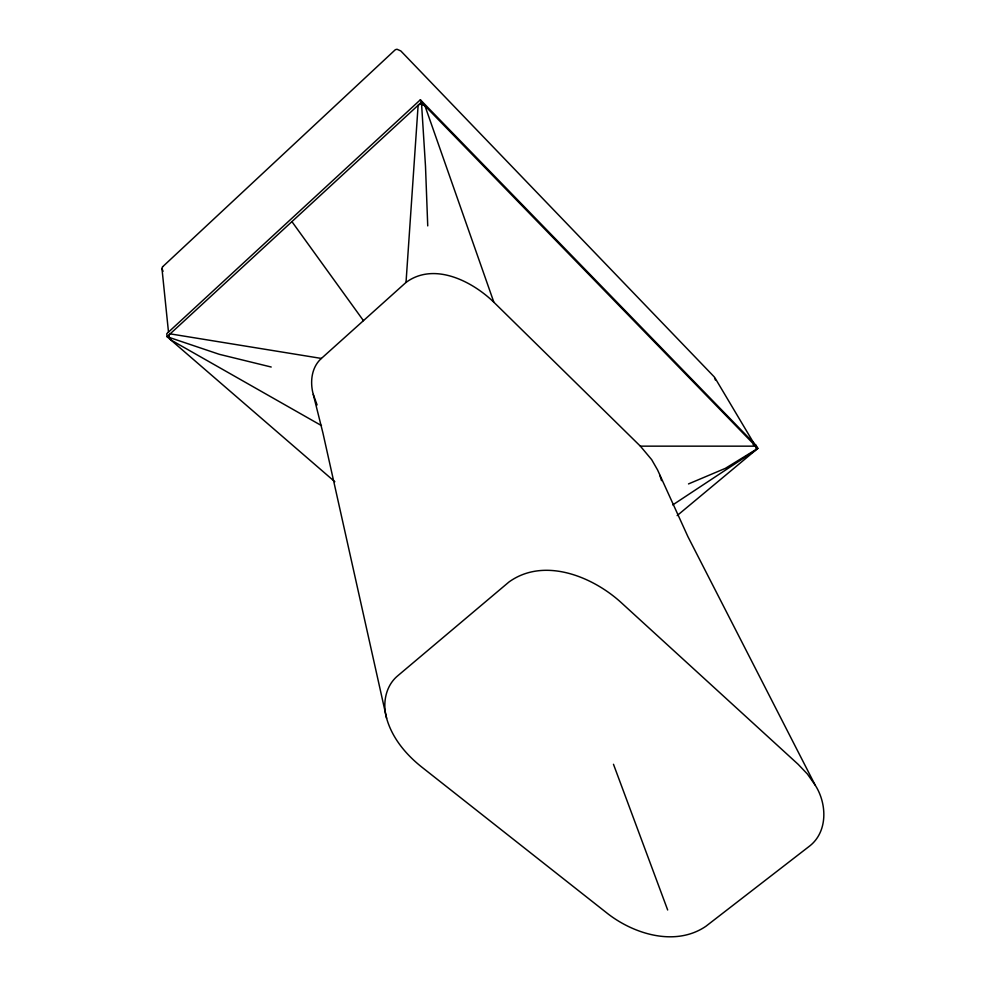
<?xml version="1.0" encoding="UTF-8"?>
<svg xmlns="http://www.w3.org/2000/svg" width="986" height="986" viewBox="0 0 986 986"><rect width="100%" height="100%" fill="white"/><g stroke="black" fill="none" stroke-linecap="round" stroke-linejoin="round"><path stroke-width="1.48" d="M406.022 282.415L418.126 105.28L418.84 104.738A4.178 3.969 -27.4 0 1 421.022 104.072L424.941 105.798L493.863 302.234L640.358 446.153L651.66 459.636L657.563 469.915L687.908 536.63L815.139 785.053C827.242 803.775 828.117 832.455 808.742 846.727L705.84 926.322C675.73 946.77 634.627 934.445 607.906 913.812L421.478 766.849C405.764 754.302 392.145 737.959 386.623 718.313L322.915 432.94L313.277 394.437C309.875 382.149 311.391 367.31 321.399 358.436L406.022 282.415C433.963 261.746 472.072 281.059 493.863 302.234M715.38 379.992L714.345 376.997L400.821 50.952L397.136 49.3A3.907 3.771 -29.9 0 0 395.103 49.916L162.616 266.775M677.148 515.592L757.84 448.383L756.028 445.339L420.381 99.771L166.77 333.687L167.078 336.707L334.821 481.723M672.748 504.918L755.325 450.392A3.685 3.044 -30 0 0 756.163 448.692L755.794 446.498L715.158 378.205M688.499 483.929L725.388 468.338L757.84 448.383L421.453 102.211L420.381 99.771M640.358 446.153L755.596 446.165M321.399 358.436L170.171 333.86L169.629 334.476A4.08 3.648 -1.5 0 0 168.963 336.386L170.751 339.887L321.485 425.607M753.082 444.661L756.028 445.339M271.212 367.026L219.323 354.319L167.078 336.707L421.453 102.211L425.496 166.24L427.739 225.893M163.047 271.31L162 268.599A3.821 3.476 1 0 1 162.616 266.775M291.918 221.616L363.452 320.66M815.139 785.053L807.386 774.01L798.167 764.335L620.625 602.076C591.908 576.181 543.828 556.954 509.01 581.962L397.987 675.583C385.551 685.689 382.321 703.425 386.623 718.313M317.085 404.926L313.277 394.437M613.477 764.286L667.67 909.992M659.819 475.264L661.532 480.638M162.012 269.005L168.507 332.22"/></g></svg>
